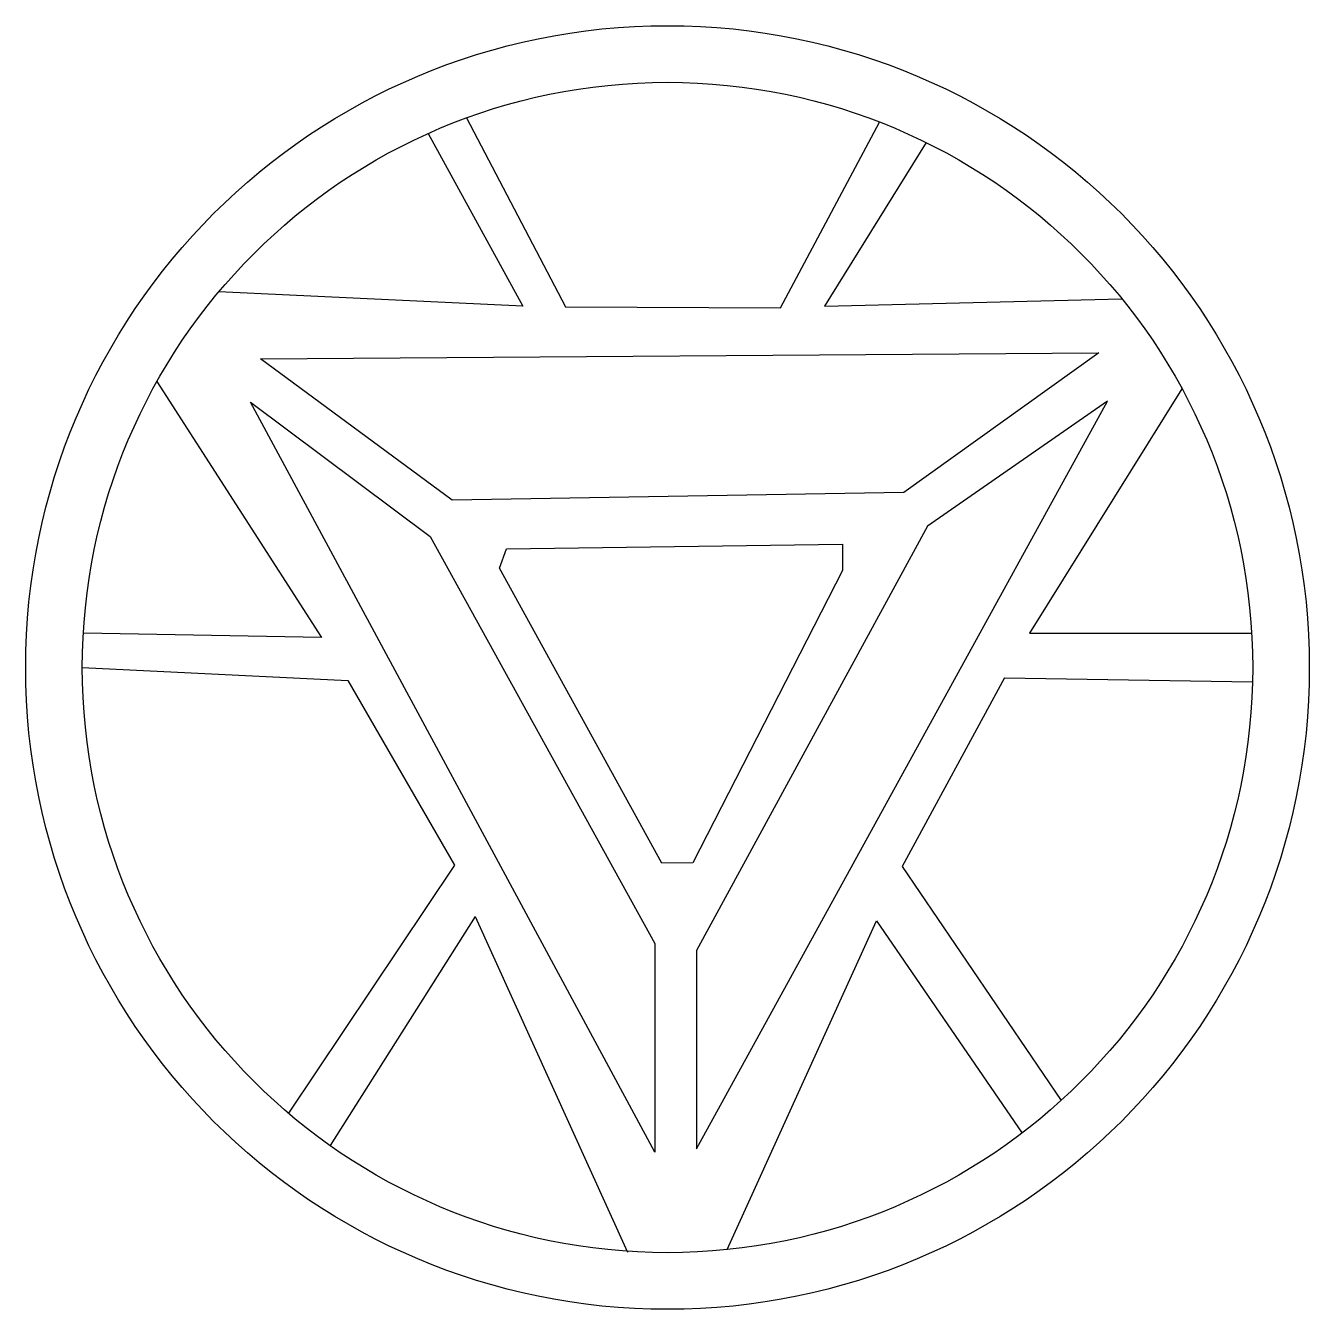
# Model space of a CAD drawing. Header units: millimetres. Extents: x -1084490687 to 721180, y -88656181 to 417313174.
# Drawn here: x -1084490687 to -578521331, y -88656181 to 417313174 of the extents above.
import ezdxf

# ---------------------------------------------------------------- set-up
doc = ezdxf.new("R2010")
doc.units = ezdxf.units.MM

msp = doc.modelspace()

# ---------------------------------------------------------------- linework, layer by layer
for p, q in [((-910794730, 380927969), (-871673084, 306545613)), ((-925868844, 374798657), (-888466033, 306706803)), ((-787014490, 306158176), (-747937505, 379313003)), ((-729539040, 371221634), (-769579856, 306706803)), ((-888466033, 306706803), (-1008410439, 312338143)), ((-769579856, 306706803), (-652395193, 309660353)), ((-871673084, 306545613), (-787014490, 306158176)), ((-991995384, 285957069), (-661463774, 288378546)), ((-916324228, 230263098), (-991995384, 285957069)), ((-661463774, 288378546), (-738345669, 233289944)), ((-1032754517, 277027525), (-967826590, 176183963)), ((-628716389, 274230285), (-688806073, 177862397)), ((-995842213, 268874028), (-925067524, 216020502)), ((-836532271, -26770365), (-995842213, 268874028)), ((-820107201, -25402087), (-658019720, 269274309)), ((-658019720, 269274309), (-728961429, 220088058)), ((-738345669, 233289944), (-916324228, 230263098)), ((-728961429, 220088058), (-820107201, 52789973)), ((-925067524, 216020502), (-836532271, 55597651)), ((-894938335, 211083577), (-762513812, 212975356)), ((-762513812, 212975356), (-762513812, 202570572)), ((-897776003, 203516462), (-894938335, 211083577)), ((-833730105, 87199145), (-897776003, 203516462)), ((-762513812, 202570572), (-821542413, 87326100)), ((-967826590, 176183963), (-1061761958, 177901659)), ((-688806073, 177862397), (-601246910, 177848118)), ((-1062161667, 164328497), (-957535312, 159233624)), ((-957535312, 159233624), (-915500647, 86364855)), ((-698679645, 160252862), (-738973023, 85865089)), ((-698679645, 160252862), (-600919798, 158668778)), ((-915500647, 86364855), (-980951359, -11364759)), ((-821542413, 87326100), (-833730105, 87199145)), ((-738973023, 85865089), (-676340655, -6334171)), ((-907340186, 66237150), (-964509275, -24118218)), ((-907340186, 66237150), (-847287557, -66068039)), ((-807968958, -65123111), (-749065096, 64454030)), ((-749065096, 64454030), (-691755919, -19170673)), ((-836532271, 55597651), (-836532271, -26770365)), ((-820107201, 52789973), (-820107201, -25402087))]:
    msp.add_line(p, q)
for radius in [252984678, 230655659]:
    msp.add_circle((-831506009, 164328497), radius)

doc.saveas('drawing.dxf')
